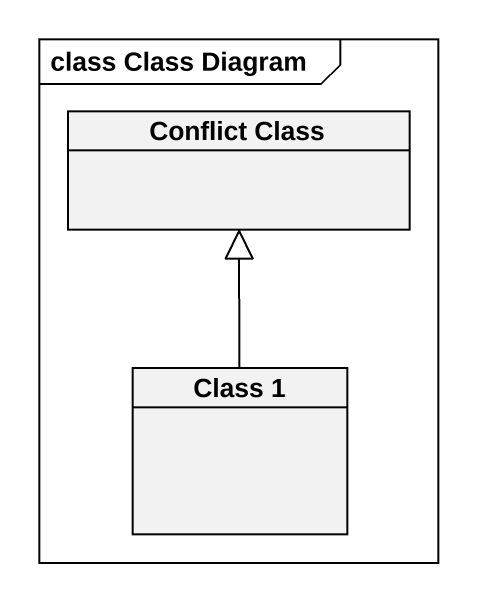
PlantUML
@startuml
mainframe class Class Diagram
hide circle
hide empty members
class "Conflict Class" as Conflict_Class
class "Class 1" as Class_1
Class_1 -up-|> Conflict_Class
@enduml
